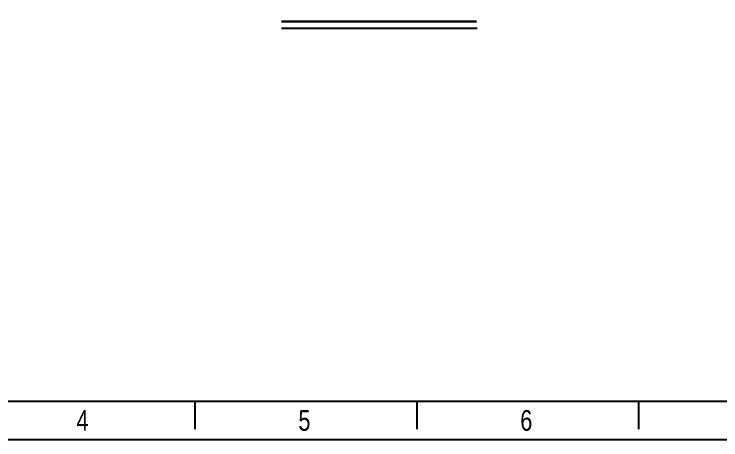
# Model space of a CAD drawing. Header units: millimetres. Extents: x -1070 to 42146, y 1440 to 12921.
# Drawn here: x 29884 to 34314, y 1440 to 4105 of the extents above; entities that cross this region are included whole.
import ezdxf

# ---------------------------------------------------------------- set-up
doc = ezdxf.new("R2010")
doc.units = ezdxf.units.MM
doc.layers.add('PUB_DIM', color=3, linetype='Continuous')
doc.layers.add('文本层', color=3, linetype='Continuous')
doc.styles.add('CKSTANDARD', font='arial.ttf')
doc.styles.add('Roamns', font='romans.shx')

# ---------------------------------------------------------------- blocks, each defined once
blk = doc.blocks.new('standard template')
for p, q in [((456, 5254), (37409, 5254)), ((12589, 4851), (12589, 5254)), ((15761, 4851), (15761, 5254)), ((18933, 4851), (18933, 5254))]:
    blk.add_line(p, q)
blk.add_lwpolyline([(37963, 4700), (-97, 4700), (-97, 30879), (37963, 30879)], close=True)
at = {"style": 'CKSTANDARD', "width": 0.75}
for s, p in [('4', (10894, 4830)), ('5', (14066, 4830)), ('6', (17237, 4830))]:
    blk.add_text(s, height=295, dxfattribs=at).set_placement(p)
at = {"style": 'Roamns'}
for tag, p in [('PAGE_NAME', (27466, 7594)), ('PROJECT_NAME', (27466, 6884)), ('DRAWN_NAME', (27466, 6174)), ('VERSION', (34241, 6174)), ('SELECT_DATA', (27466, 5464)), ('PAGE_NUMBER', (34241, 5464))]:
    blk.add_attdef(tag, p, '', height=285, dxfattribs=at)

msp = doc.modelspace()

# ---------------------------------------------------------------- linework, layer by layer
at = {"layer": 'PUB_DIM', "lineweight": -3, "const_width": 15.75}
msp.add_lwpolyline([(31559.644, 4058.893), (32782.934, 4058.893)], dxfattribs=at)
at = {"layer": '文本层', "lineweight": -3}
msp.add_line((31560.414, 4017.368), (32787.059, 4017.368), dxfattribs=at)

# ---------------------------------------------------------------- block references
at = {"lineweight": -3, "transparency": 33554595, "xscale": 0.4385566582558692, "yscale": 0.4385566582558692, "zscale": 0.4385566582558692}
msp.add_blockref('standard template', (25497.531, -621.561), dxfattribs=at)

doc.saveas('drawing.dxf')
